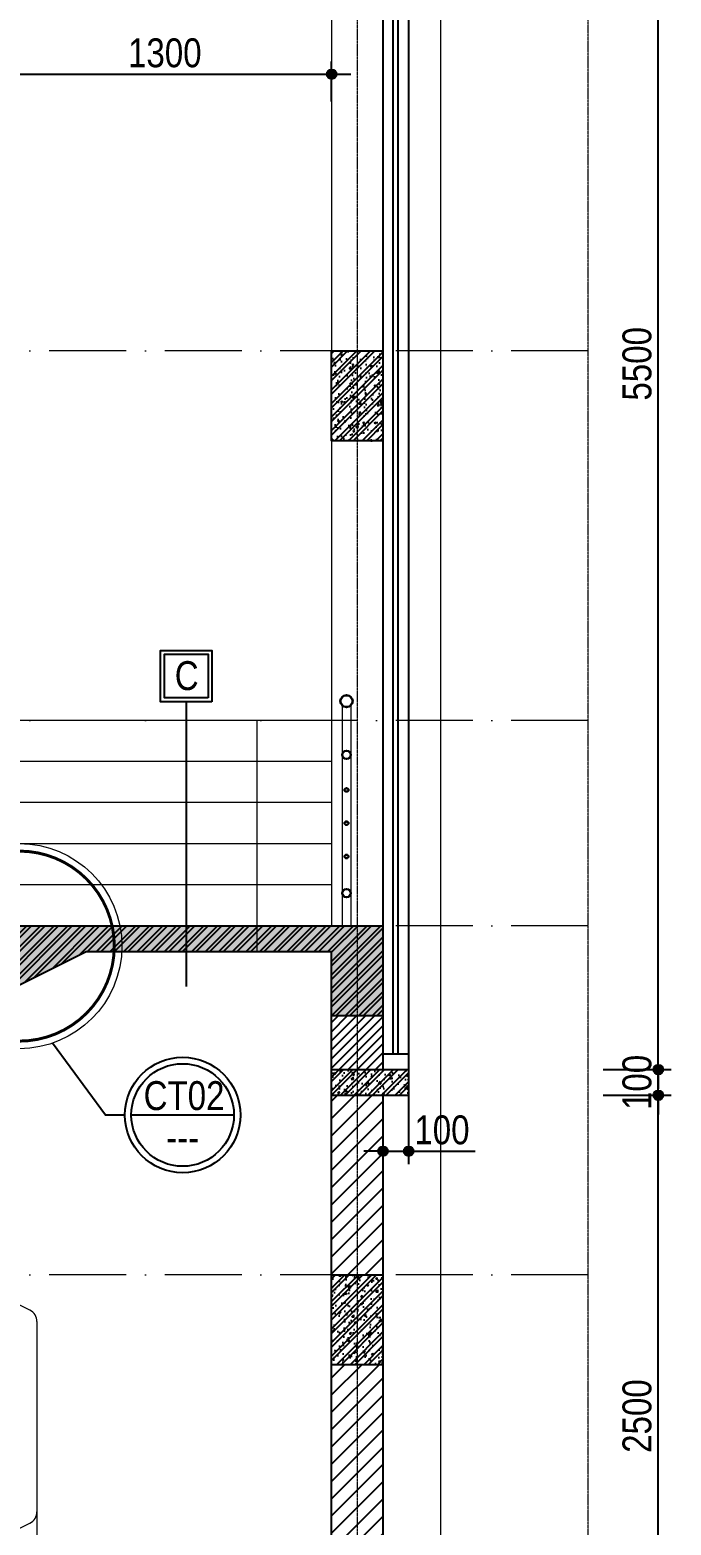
# Model space of a CAD drawing. Header units: millimetres. Extents: x 15144 to 68983, y 5333 to 52444.
# Drawn here: x 63986 to 68983, y 31700 to 43352 of the extents above; entities that cross this region are included whole.
import ezdxf
from ezdxf.enums import TextEntityAlignment as Align

# ---------------------------------------------------------------- set-up
doc = ezdxf.new("R2010")
doc.units = ezdxf.units.MM
doc.linetypes.add('ACAD_ISO10W100', pattern=[18, 12, -3, 0, -3])
for name, color, linetype in [('009', 251, 'Continuous'), ('DIM', 1, 'Continuous'), ('DOOR', 20, 'Continuous'), ('HACTH', 8, 'Continuous'), ('HATCH', 8, 'Continuous'), ('TAGS', 60, 'Continuous'), ('TEXT', 7, 'Continuous'), ('TUONG', 131, 'Continuous')]:
    doc.layers.add(name, color=color, linetype=linetype)
for name, color, linetype, lineweight in [('NET-THAY', 2, 'Continuous', 13), ('TEXT NHỎ KC Dim - Ghi chú', 3, 'Continuous', 18), ('TRUC', 24, 'Continuous', 0)]:
    doc.layers.add(name, color=color, linetype=linetype, lineweight=lineweight)
doc.styles.add('HEL-CONDENSE', font='')
doc.styles.add('HELVECONDENSE', font='')
doc.styles.add('VNI-HELVE-CONDENSEN', font='')
doc.styles.get('HEL-CONDENSE').set_extended_font_data('VNI-Helve-Condense')
doc.styles.get('HELVECONDENSE').set_extended_font_data('VNI-Helve-Condense')
doc.styles.get('VNI-HELVE-CONDENSEN').set_extended_font_data('VNI-Helve-Condense')
doc.dimstyles.new('D 50', dxfattribs={"dimtxt": 225, "dimasz": 1.5, "dimexe": 100, "dimexo": 0, "dimgap": 50, "dimtad": 1, "dimdec": 0, "dimlfac": 0.5, "dimzin": 13, "dimdsep": 46, "dimtxsty": 'HEL-CONDENSE', "dimblk": 'D50', "dimcen": 0, "dimclrd": 1, "dimclre": 1, "dimclrt": 7, "dimazin": 0, "dimtfac": 1, "dimtdec": 0, "dimtmove": 0, "dimatfit": 3, "dimldrblk": 'D50', "dimfxl": 1, "dimtolj": 1, "dimtzin": 13, "dimarcsym": 0})
pattern_1 = [(45, (-1076510.79, 188842.25), (-53.0330086, 53.0330086), []), (45, (-1076475.435, 188842.25), (-53.0330086, 53.0330086), [])]
pattern_2 = [(50, (-1076510.79, 188842.25), (143.452037, -12.550427), [15, -165]), (355, (-1076510.79, 188842.25), (-27.750267, 150.438427), [12, -132]), (100.4514, (-1076498.84, 188841.2), (115.701876, 137.887908), [12.748038, -140.228422]), (46.1842, (-1076510.79, 188882.25), (213.44821, -33.103803), [22.5, -247.5]), (96.6356, (-1076493, 188879.5), (186.93254, 194.823574), [19.122058, -210.3426]), (351.1842, (-1076510.8, 188882.25), (186.93239, 194.82372), [18, -198]), (21, (-1076490.79, 188872.25), (119.38141, -80.523778), [15, -165]), (326, (-1076490.79, 188872.25), (48.663066, 145.030009), [12, -132]), (71.4514, (-1076480.84, 188865.54), (168.044526, 64.5061), [12.748038, -140.228422]), (37.5, (-1076510.79, 188842.25), (2.431971, 66.5787708), [0, -130.4, 0, -134, 0, -132.5]), (7.5, (-1076510.79, 188842.25), (52.6139075, 78.8823424), [0, -76.4, 0, -127.4, 0, -50.5]), (327.5, (-1076555.39, 188842.25), (106.7644872, -4.5109743), [0, -50, 0, -156, 0, -207]), (317.5, (-1076575.39, 188842.25), (116.637234, 20.0209965), [0, -65, 0, -103.6, 0, -147])]

# ---------------------------------------------------------------- blocks, each defined once
blk = doc.blocks.new('D50')
at = {"layer": 'DIM'}
blk.add_hatch(color=256, dxfattribs=at).paths.add_polyline_path([(25, 0, 1), (-25, 0, 1)])
blk.add_line((25, 0), (100, 0), dxfattribs=at)
blk.add_circle((0, 0), 25, dxfattribs=at)
blk = doc.blocks.new('*D455')
at = {"layer": 'DEFPOINTS', "color": 0, "transparency": 16777216}
for p in [(68453, 35050), (68883, 35050), (68337, 30050)]:
    blk.add_point(p, dxfattribs=at)
at = {"layer": 'DIM', "color": 1, "lineweight": -2, "transparency": 16777216}
for p, q in [((68453, 35050), (68983, 35050)), ((68883, 30052), (68883, 35049)), ((68337, 30050), (68983, 30050))]:
    blk.add_line(p, q, dxfattribs=at)
at = {"layer": 'DIM', "color": 1, "lineweight": -2, "transparency": 16777216, "xscale": 1.5, "yscale": 1.5, "zscale": 1.5}
for p, rotation in [((68883, 35050), 90), ((68883, 30050), 270)]:
    blk.add_blockref('D50', p, dxfattribs=dict(at, rotation=rotation))
at = {"layer": 'DIM', "color": 7, "transparency": 16777216, "insert": (68718, 32550), "char_height": 225, "attachment_point": 5, "rotation": 90, "style": 'HEL-CONDENSE'}
blk.add_mtext('\\A1;2500', dxfattribs=at)
blk = doc.blocks.new('*D456')
at = {"layer": 'DEFPOINTS', "color": 0, "transparency": 16777216}
for p in [(68453, 35250), (68883, 35250), (68453, 35050)]:
    blk.add_point(p, dxfattribs=at)
at = {"layer": 'DIM', "color": 1, "lineweight": -2, "transparency": 16777216}
for p, q in [((68453, 35250), (68983, 35250)), ((68883, 35052), (68883, 35249)), ((68453, 35050), (68983, 35050))]:
    blk.add_line(p, q, dxfattribs=at)
at = {"layer": 'DIM', "color": 1, "lineweight": -2, "transparency": 16777216, "xscale": 1.5, "yscale": 1.5, "zscale": 1.5}
for p, rotation in [((68883, 35250), 90), ((68883, 35050), 270)]:
    blk.add_blockref('D50', p, dxfattribs=dict(at, rotation=rotation))
at = {"layer": 'DIM', "color": 7, "transparency": 16777216, "insert": (68718, 35150), "char_height": 225, "attachment_point": 5, "rotation": 90, "style": 'HEL-CONDENSE'}
blk.add_mtext('\\A1;100', dxfattribs=at)
blk = doc.blocks.new('*D457')
at = {"layer": 'DEFPOINTS', "color": 0, "transparency": 16777216}
for p in [(68479, 46250), (68883, 46250), (68453, 35250)]:
    blk.add_point(p, dxfattribs=at)
at = {"layer": 'DIM', "color": 1, "lineweight": -2, "transparency": 16777216}
for p, q in [((68479, 46250), (68983, 46250)), ((68883, 35252), (68883, 46249)), ((68453, 35250), (68983, 35250))]:
    blk.add_line(p, q, dxfattribs=at)
at = {"layer": 'DIM', "color": 1, "lineweight": -2, "transparency": 16777216, "xscale": 1.5, "yscale": 1.5, "zscale": 1.5}
for p, rotation in [((68883, 46250), 90), ((68883, 35250), 270)]:
    blk.add_blockref('D50', p, dxfattribs=dict(at, rotation=rotation))
at = {"layer": 'DIM', "color": 7, "transparency": 16777216, "insert": (68718, 40750), "char_height": 225, "attachment_point": 5, "rotation": 90, "style": 'HEL-CONDENSE'}
blk.add_mtext('\\A1;5500', dxfattribs=at)
blk = doc.blocks.new('A$C5F494123')
at = {"layer": 'TAGS', "color": 254, "ltscale": 1000}
blk.add_line((400, 0), (-400, 0), dxfattribs=at)
at = {"layer": 'TAGS', "ltscale": 1000}
blk.add_circle((0, 0), 450, dxfattribs=at)
at = {"layer": 'TAGS', "color": 254, "ltscale": 1000}
blk.add_circle((0, 0), 400, dxfattribs=at)
at = {"layer": 'TAGS', "ltscale": 1000, "style": 'VNI-HELVE-CONDENSEN'}
blk.add_attdef('A', (-84, 67), '', height=225, dxfattribs=at)
blk.add_attdef('A', text='', height=225, dxfattribs=at).set_placement((1, -62), align=Align.TOP_CENTER)
blk = doc.blocks.new('*D540')
at = {"layer": 'DEFPOINTS', "color": 0, "transparency": 16777216}
for p in [(66337, 43007), (63737, 42793), (66337, 42793)]:
    blk.add_point(p, dxfattribs=at)
at = {"layer": 'DIM', "color": 1, "lineweight": -2, "transparency": 16777216}
for p, q in [((63737, 42793), (63737, 43107)), ((63738, 43007), (66335, 43007)), ((66337, 42793), (66337, 43107))]:
    blk.add_line(p, q, dxfattribs=at)
at = {"layer": 'DIM', "color": 1, "lineweight": -2, "transparency": 16777216, "xscale": 1.5, "yscale": 1.5, "zscale": 1.5, "rotation": 180}
blk.add_blockref('D50', (63737, 43007), dxfattribs=at)
at = {"layer": 'DIM', "color": 1, "lineweight": -2, "transparency": 16777216, "xscale": 1.5, "yscale": 1.5, "zscale": 1.5}
blk.add_blockref('D50', (66337, 43007), dxfattribs=at)
at = {"layer": 'DIM', "color": 7, "transparency": 16777216, "insert": (65037, 43172), "char_height": 225, "attachment_point": 5, "style": 'HEL-CONDENSE'}
blk.add_mtext('\\A1;1300', dxfattribs=at)
blk = doc.blocks.new('A$C48452AB6')
at = {"layer": 'TAGS'}
blk.add_lwpolyline([(-219, -168), (181, -168), (181, 232), (-219, 232)], close=True, dxfattribs=at)
at = {"layer": 'TAGS', "color": 8}
blk.add_lwpolyline([(-189, -138), (151, -138), (151, 202), (-189, 202)], close=True, dxfattribs=at)
at = {"layer": 'TAGS', "style": 'HELVECONDENSE'}
blk.add_attdef('DSFA', (-189, -76), '', height=225, dxfattribs=at)
blk = doc.blocks.new('*D542')
at = {"layer": 'DEFPOINTS', "color": 0, "transparency": 16777216}
for p in [(66737, 35050), (66937, 35050), (66937, 34614)]:
    blk.add_point(p, dxfattribs=at)
at = {"layer": 'DIM', "color": 1, "lineweight": -2, "transparency": 16777216}
for p, q in [((66737, 35050), (66737, 34514)), ((66937, 35050), (66937, 34514)), ((66738, 34614), (66935, 34614)), ((66937, 34614), (67456, 34614))]:
    blk.add_line(p, q, dxfattribs=at)
at = {"layer": 'DIM', "color": 1, "lineweight": -2, "transparency": 16777216, "xscale": 1.5, "yscale": 1.5, "zscale": 1.5, "rotation": 180}
blk.add_blockref('D50', (66737, 34614), dxfattribs=at)
at = {"layer": 'DIM', "color": 1, "lineweight": -2, "transparency": 16777216, "xscale": 1.5, "yscale": 1.5, "zscale": 1.5}
blk.add_blockref('D50', (66937, 34614), dxfattribs=at)
at = {"layer": 'DIM', "color": 7, "transparency": 16777216, "insert": (67197, 34779), "char_height": 225, "attachment_point": 5, "style": 'HEL-CONDENSE'}
blk.add_mtext('\\A1;100', dxfattribs=at)

msp = doc.modelspace()

# ---------------------------------------------------------------- hatches: boundary and pattern name
at = {"layer": '009'}
h = msp.add_hatch(dxfattribs=at)
h.set_pattern_fill('ANSI31', color=256, scale=30, style=0)
h.set_pattern_definition([(45, (-1273063.15, -83574.49), (-67.351921, 67.351921), [])])
h.paths.add_polyline_path([(66536.631, 32950.283), (66336.631, 32950.283), (66336.631, 31550.283), (66536.631, 31550.283)])
h.paths.add_polyline_path([(66336.631, 33650.283), (66536.631, 33650.283), (66536.631, 35050.283), (66336.631, 35050.283)])
h.paths.add_polyline_path([(66536.631, 33650.283), (66736.631, 33650.283), (66736.631, 35050.283), (66536.631, 35050.283)])
h.paths.add_polyline_path([(66536.631, 30050.283), (66736.631, 30050.283), (66736.631, 31550.283), (66536.631, 31550.283)])
h.paths.add_polyline_path([(66536.631, 31550.283), (66736.631, 31550.283), (66736.631, 32950.283), (66536.631, 32950.283)])
h.paths.add_polyline_path([(66336.631, 30050.283), (66536.631, 30050.283), (66536.631, 31550.283), (66336.631, 31550.283)])
at = {"layer": 'HACTH'}
h = msp.add_hatch(dxfattribs=at)
h.set_pattern_fill('ANSI32', color=256, scale=200, style=0)
h.set_pattern_definition(pattern_1)
h.paths.add_polyline_path([(66536.631, 40850.283), (66336.631, 40850.283), (66336.631, 40150.283), (66536.631, 40150.283)])
h.paths.add_polyline_path([(66736.631, 40850.283), (66536.631, 40850.283), (66536.631, 40150.283), (66736.631, 40150.283)])
h = msp.add_hatch(dxfattribs=at)
h.set_pattern_fill('AR-CONC', color=256, scale=20, style=0)
h.set_pattern_definition(pattern_2)
h.paths.add_polyline_path([(66536.631, 40850.283), (66336.631, 40850.283), (66336.631, 40150.283), (66536.631, 40150.283)])
h.paths.add_polyline_path([(66736.631, 40850.283), (66536.631, 40850.283), (66536.631, 40150.283), (66736.631, 40150.283)])
h = msp.add_hatch(dxfattribs=at)
h.set_pattern_fill('ANSI32', color=256, scale=200, style=0)
h.set_pattern_definition(pattern_1)
h.paths.add_polyline_path([(58536.631, 33650.283), (58336.631, 33650.283), (57366.746, 33650.283), (57366.746, 33450.283), (58336.631, 33450.283), (58336.631, 32950.283), (58536.631, 32950.283)])
h.paths.add_polyline_path([(59383.845, 33650.283), (58536.631, 33650.283), (58536.631, 32950.283), (58736.631, 32950.283), (58736.631, 33450.283), (58983.845, 33450.283)])
h.paths.add_polyline_path([(66536.631, 35670.283), (66736.631, 35670.283), (66736.631, 36370.283), (66536.631, 36370.283)])
h.paths.add_polyline_path([(66336.631, 35670.283), (66536.631, 35670.283), (66536.631, 36370.283), (63736.631, 36370.283), (63736.631, 36050.283), (58936.631, 33650.283), (59383.845, 33650.283), (64423.845, 36170.283), (66336.631, 36170.283)])
h = msp.add_hatch(dxfattribs=at)
h.set_pattern_fill('AR-CONC', color=256, scale=20, style=0)
h.set_pattern_definition(pattern_2)
h.paths.add_polyline_path([(58536.631, 33650.283), (58336.631, 33650.283), (57366.746, 33650.283), (57366.746, 33450.283), (58336.631, 33450.283), (58336.631, 32950.283), (58536.631, 32950.283)])
h.paths.add_polyline_path([(59383.845, 33650.283), (58536.631, 33650.283), (58536.631, 32950.283), (58736.631, 32950.283), (58736.631, 33450.283), (58983.845, 33450.283)])
h.paths.add_polyline_path([(66336.631, 35670.283), (66536.631, 35670.283), (66536.631, 36370.283), (63736.631, 36370.283), (63736.631, 36050.283), (58936.631, 33650.283), (59383.845, 33650.283), (64423.845, 36170.283), (66336.631, 36170.283)])
h.paths.add_polyline_path([(66536.631, 35670.283), (66736.631, 35670.283), (66736.631, 36370.283), (66536.631, 36370.283)])
h = msp.add_hatch(dxfattribs=at)
h.set_pattern_fill('ANSI31', color=256, scale=400, style=0)
h.set_pattern_definition([(45, (-1133340.186, 423323.1), (-35.355339, 35.355339), [])])
h.paths.add_polyline_path([(66536.631, 35670.283), (66336.631, 35670.283), (66336.631, 35250.283), (66536.631, 35250.283)])
h.paths.add_polyline_path([(66736.631, 35670.283), (66536.631, 35670.283), (66536.631, 35250.283), (66736.631, 35250.283)])
h = msp.add_hatch(dxfattribs=at)
h.set_pattern_fill('AR-CONC', color=256, scale=20, style=0)
h.set_pattern_definition([(50, (-1133340.19, 423323.1), (143.452037, -12.550427), [15, -165]), (355, (-1133340.19, 423323.1), (-27.750267, 150.438427), [12, -132]), (100.4514, (-1133328.23, 423322.05), (115.701876, 137.887908), [12.748038, -140.228422]), (46.1842, (-1133340.19, 423363.1), (213.44821, -33.103803), [22.5, -247.5]), (96.6356, (-1133322.4, 423360.34), (186.93254, 194.823574), [19.122058, -210.3426]), (351.1842, (-1133340.19, 423363.1), (186.93239, 194.82372), [18, -198]), (21, (-1133320.19, 423353.1), (119.38141, -80.523778), [15, -165]), (326, (-1133320.19, 423353.1), (48.663066, 145.030009), [12, -132]), (71.4514, (-1133310.24, 423346.39), (168.044526, 64.5061), [12.748038, -140.228422]), (37.5, (-1133340.186, 423323.1), (2.431971, 66.5787708), [0, -130.4, 0, -134, 0, -132.5]), (7.5, (-1133340.186, 423323.1), (52.6139075, 78.8823424), [0, -76.4, 0, -127.4, 0, -50.5]), (327.5, (-1133384.786, 423323.1), (106.7644872, -4.5109743), [0, -50, 0, -156, 0, -207]), (317.5, (-1133404.79, 423323.1), (116.637234, 20.0209965), [0, -65, 0, -103.6, 0, -147])])
h.paths.add_polyline_path([(66536.631, 35250.283), (66336.631, 35250.283), (66336.631, 35050.283), (66536.631, 35050.283)])
h.paths.add_polyline_path([(66936.631, 35250.283), (66536.631, 35250.283), (66536.631, 35050.283), (66936.631, 35050.283)])
h = msp.add_hatch(dxfattribs=at)
h.set_pattern_fill('ANSI32', color=256, scale=200, style=0)
h.set_pattern_definition([(45, (-1133340.186, 423323.1), (-53.0330086, 53.0330086), []), (45, (-1133304.83, 423323.1), (-53.0330086, 53.0330086), [])])
h.paths.add_polyline_path([(66536.631, 35250.283), (66336.631, 35250.283), (66336.631, 35050.283), (66536.631, 35050.283)])
h.paths.add_polyline_path([(66936.631, 35250.283), (66536.631, 35250.283), (66536.631, 35050.283), (66936.631, 35050.283)])
h = msp.add_hatch(dxfattribs=at)
h.set_pattern_fill('ANSI32', color=256, scale=200, style=0)
h.set_pattern_definition(pattern_1)
h.paths.add_polyline_path([(66736.631, 33650.283), (66536.631, 33650.283), (66536.631, 32950.283), (66736.631, 32950.283)])
h.paths.add_polyline_path([(66536.631, 33650.283), (66336.631, 33650.283), (66336.631, 32950.283), (66536.631, 32950.283)])
h = msp.add_hatch(dxfattribs=at)
h.set_pattern_fill('AR-CONC', color=256, scale=20, style=0)
h.set_pattern_definition(pattern_2)
h.paths.add_polyline_path([(66736.631, 33650.283), (66536.631, 33650.283), (66536.631, 32950.283), (66736.631, 32950.283)])
h.paths.add_polyline_path([(66536.631, 33650.283), (66336.631, 33650.283), (66336.631, 32950.283), (66536.631, 32950.283)])

# ---------------------------------------------------------------- linework, layer by layer
at = {"layer": 'DOOR'}
for p, q in [((66736.631, 46250.283), (66736.631, 35550.283)), ((66936.631, 46250.283), (66936.631, 35250.283)), ((66936.631, 35370.283), (66736.631, 35370.283))]:
    msp.add_line(p, q, dxfattribs=at)
at = {"layer": 'DOOR', "color": 251}
for p, q in [((66816.631, 35370.283), (66816.631, 46150.283)), ((66856.631, 35370.283), (66856.631, 46150.283))]:
    msp.add_line(p, q, dxfattribs=at)
at = {"layer": 'HATCH', "const_width": 23.1}
msp.add_lwpolyline([(64643.522, 36212.245, 1), (63162.725, 36212.245, 1)], format="xyb", close=True, dxfattribs=at)
at = {"layer": 'NET-THAY'}
for p, q in [((67186.631, 48050.283), (67186.631, 29450.283)), ((66336.631, 46250.283), (66336.631, 36370.283)), ((66404.006, 38120.011), (66404.006, 38121.283)), ((66502.006, 38120.011), (66502.006, 38121.283)), ((66419.006, 38085.999), (66419.006, 36370.283)), ((66487.006, 38085.999), (66487.006, 36370.283)), ((66336.631, 37970.283), (63904.631, 37970.283)), ((66336.631, 37650.283), (63904.631, 37650.283)), ((66336.631, 37330.283), (63904.631, 37330.283)), ((66336.631, 37010.283), (63904.631, 37010.283)), ((66336.631, 36690.283), (63904.631, 36690.283)), ((63985.643, 33375.777), (61410.238, 34663.48)), ((64040.922, 33286.335), (64040.922, 31804.664)), ((61196.396, 30320.598), (63985.643, 31715.222)), ((64040.922, 31804.664), (64040.922, 30050.283))]:
    msp.add_line(p, q, dxfattribs=at)
msp.add_circle((63903.123, 36212.245), 799.412, dxfattribs=at)
for centre, radius, start, end in [((66453.006, 38120.011), 49, 0, 180.0001915), ((63940.922, 33286.335), 100, 0, 63.4349488), ((63940.922, 31804.664), 100, 296.5650512, 0)]:
    msp.add_arc(centre, radius, start, end, dxfattribs=at)
at = {"layer": 'TEXT', "color": 7, "linetype": 'ByBlock'}
for points in [[(65204.104, 38117.09), (65204.104, 35897.004)], [(64726.048, 34896.098), (64576.048, 34896.098), (64161.77, 35455.831)]]:
    msp.add_lwpolyline(points, dxfattribs=at)
at = {"layer": 'TEXT NHỎ KC Dim - Ghi chú'}
msp.add_line((65755.538, 36170.283), (65755.538, 37970.283), dxfattribs=at)
at = {"layer": 'TRUC', "linetype": 'ACAD_ISO10W100', "ltscale": 50}
for p, q in [((68336.631, 40850.283), (57366.746, 40850.283)), ((68336.631, 37970.283), (57366.746, 37970.283)), ((68336.631, 36370.283), (57366.746, 36370.283)), ((68336.631, 33650.283), (57366.746, 33650.283)), ((68336.631, 33650.283), (57366.746, 33650.283))]:
    msp.add_line(p, q, dxfattribs=at)
at = {"layer": 'TRUC', "linetype": 'ACAD_ISO10W100', "ltscale": 0.2}
msp.add_lwpolyline([(68336.631, 50600.455), (57366.746, 50600.455), (57366.746, 27342.549), (68336.631, 27342.549)], close=True, dxfattribs=at)
msp.add_lwpolyline([(66536.631, 50600.455), (66536.631, 27342.549)], dxfattribs=at)
at = {"layer": 'TUONG', "color": 4}
for p, q in [((66736.631, 36370.283), (66736.631, 35250.283)), ((58983.845, 33450.283), (64423.845, 36170.283)), ((66336.631, 35670.283), (66736.631, 35670.283)), ((66336.631, 35250.283), (66936.631, 35250.283)), ((66936.631, 35250.283), (66936.631, 35050.283)), ((66336.631, 35050.283), (66936.631, 35050.283))]:
    msp.add_line(p, q, dxfattribs=at)
for points in [[(66336.631, 40850.283), (66736.631, 40850.283), (66736.631, 40150.283), (66336.631, 40150.283)], [(66336.631, 33650.283), (66736.631, 33650.283), (66736.631, 32950.283), (66336.631, 32950.283)]]:
    msp.add_lwpolyline(points, close=True, dxfattribs=at)
for points in [[(58736.631, 33650.283), (58936.631, 33650.283), (58936.631, 33950.283), (59536.631, 33950.283), (59536.631, 34250.283), (60136.631, 34250.283), (60136.631, 34550.283), (60736.631, 34550.283), (60736.631, 34850.283), (61336.631, 34850.283), (61336.631, 35150.283), (61936.631, 35150.283), (61936.631, 35450.283), (62536.631, 35450.283), (62536.631, 35750.283), (63136.631, 35750.283), (63136.631, 36050.283), (63736.631, 36050.283), (63736.631, 36370.283), (66736.631, 36370.283)], [(64423.845, 36170.283), (66336.631, 36170.283)], [(66336.631, 29250.283), (66336.631, 36170.283)], [(66736.631, 35350.283), (66736.631, 35250.283)], [(66736.631, 35050.283), (66736.631, 28250.283)]]:
    msp.add_lwpolyline(points, dxfattribs=at)
for centre, radius in [((66453.006, 38121.283), 49), ((66453.006, 38121.283), 45), ((66453.006, 37702.792), 34), ((66453.006, 37702.792), 31), ((66453.006, 37429.502), 16), ((66453.006, 37429.502), 13), ((66453.006, 37170.118), 16), ((66453.006, 37170.118), 13), ((66453.006, 36910.734), 16), ((66453.006, 36910.734), 13), ((66453.006, 36625.324), 34), ((66453.006, 36625.324), 31)]:
    msp.add_circle(centre, radius, dxfattribs=at)

# ---------------------------------------------------------------- block references
at = {"layer": 'TAGS'}
ref = msp.add_blockref('A$C48452AB6', (65185.322, 38284.7), dxfattribs=dict(at, xscale=-1))
ref.add_attrib('DSFA', 'C', (65114.736, 38207.547), dxfattribs={"color": 7, "height": 225, "style": 'HELVECONDENSE'})
at = {"layer": 'TAGS', "ltscale": 1000}
ref = msp.add_blockref('A$C5F494123', (65176.048, 34896.098), dxfattribs=at)
ref.add_attrib('A', '---', dxfattribs={"color": 7, "ltscale": 1000, "height": 225, "style": 'VNI-HELVE-CONDENSEN'}).set_placement((65177.194, 34834.411), align=Align.TOP_CENTER)
ref.add_attrib('A', 'CT02', (64872.056, 34934.694), dxfattribs={"color": 7, "ltscale": 1000, "height": 225, "style": 'VNI-HELVE-CONDENSEN'})

# ---------------------------------------------------------------- dimensions: what is measured, and where the dimension line sits
at = {"layer": 'DIM'}
for base, p1, p2, picture, middle in [((68882.766, 46250.283), (68453.369, 35250.283), (68478.511, 46250.283), '*D457', (68717.866, 40750.283)), ((68882.766, 35050.283), (68336.631, 30050.283), (68453.369, 35050.283), '*D455', (68717.866, 32550.283))]:
    dim = msp.add_linear_dim(base=base, p1=p1, p2=p2, angle=90, dimstyle='D 50', dxfattribs=at)
    dim.commit()
    dim.dimension.update_dxf_attribs({"geometry": picture, "text_midpoint": middle})
for base, p1, p2, picture, middle in [((66336.631, 43007.023), (63736.631, 42792.706), (66336.631, 42792.706), '*D540', (65036.631, 43171.923)), ((66936.631, 34613.773), (66736.631, 35050.283), (66936.631, 35050.283), '*D542', (67197.231, 34778.673))]:
    dim = msp.add_linear_dim(base=base, p1=p1, p2=p2, dimstyle='D 50', dxfattribs=at)
    dim.commit()
    dim.dimension.update_dxf_attribs({"geometry": picture, "text_midpoint": middle})
dim = msp.add_linear_dim(base=(68882.766, 35250.283), p1=(68453.369, 35050.283), p2=(68453.369, 35250.283), angle=90, dimstyle='D 50', dxfattribs=at)
dim.commit()
dim.dimension.update_dxf_attribs({"geometry": '*D456', "text_midpoint": (68882.766, 35150.283), "dimtype": 160})

doc.saveas('drawing.dxf')
